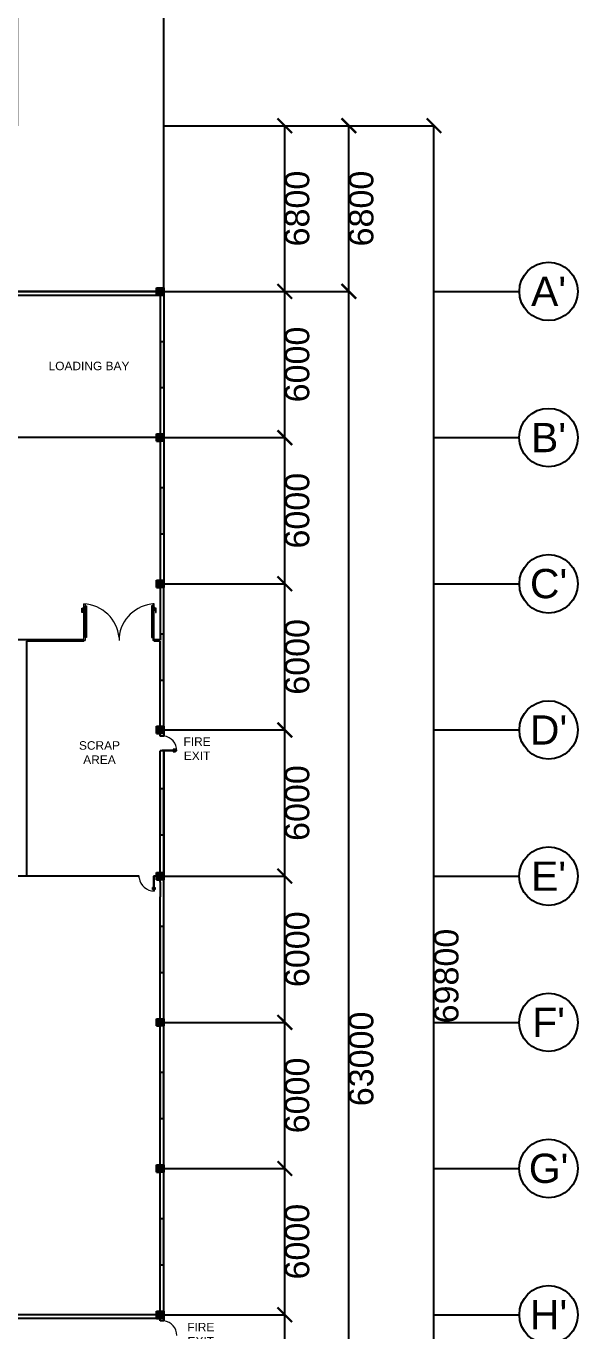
# Model space of a CAD drawing. Header units: millimetres. Extents: x 3339 to 2017737, y 4955 to 2748989.
# Drawn here: x 1369547 to 1392168, y 1259045 to 1312598 of the extents above; entities that cross this region are included whole.
import ezdxf

# ---------------------------------------------------------------- set-up
doc = ezdxf.new("R2010")
doc.units = ezdxf.units.MM
doc.header["$LTSCALE"] = 30
doc.layers.add('A-DETL-GENF', color=92, linetype='Continuous', lineweight=13)
doc.layers.add('A-DOOR', color=31, linetype='Continuous', lineweight=13)
for name, color, linetype in [('DIM LINES', 7, 'Continuous'), ('TEXT', 7, 'Continuous'), ('window', 92, 'Continuous')]:
    doc.layers.add(name, color=color, linetype=linetype)
doc.styles.get("Standard").update_dxf_attribs({"font": 'arial.ttf'})
doc.dimstyles.new('GREEN', dxfattribs={"dimtxt": 1000, "dimasz": 600, "dimexe": 0.18, "dimexo": 0.0625, "dimgap": 0.09, "dimtad": 2, "dimdec": 0, "dimzin": 0, "dimdsep": 46, "dimtxsty": 'Standard', "dimblk": 'ARCHTICK', "dimcen": 0.09, "dimclrd": 3, "dimclre": 3, "dimclrt": 2, "dimadec": 0, "dimazin": 0, "dimtfac": 1, "dimtdec": 0, "dimtofl": 0, "dimtmove": 0, "dimatfit": 3, "dimfxl": 1, "dimtolj": 1, "dimtzin": 0, "dimarcsym": 0})

# ---------------------------------------------------------------- blocks, each defined once
blk = doc.blocks.new('_ArchTick')
at = {"color": 0, "linetype": 'ByBlock', "const_width": 0.15}
blk.add_lwpolyline([(-0.5, -0.5), (0.5, 0.5)], dxfattribs=at)
blk = doc.blocks.new('*D871')
at = {"layer": 'Defpoints', "color": 0, "transparency": 16777216}
for p in [(1375193, 1324539), (1285193, 1308509), (1375193, 1301709)]:
    blk.add_point(p, dxfattribs=at)
at = {"layer": 'DIM LINES', "color": 3, "linetype": 'ByBlock', "lineweight": -2, "transparency": 16777216}
for p, q in [((1285193, 1308509), (1285193, 1324539)), ((1285193, 1324539), (1375193, 1324539)), ((1375193, 1301709), (1375193, 1324539))]:
    blk.add_line(p, q, dxfattribs=at)
at = {"layer": 'DIM LINES', "color": 3, "lineweight": -2, "transparency": 16777216, "xscale": 600, "yscale": 600, "zscale": 600, "rotation": 180}
blk.add_blockref('_ArchTick', (1285193, 1324539), dxfattribs=at)
at = {"layer": 'DIM LINES', "color": 3, "lineweight": -2, "transparency": 16777216, "xscale": 600, "yscale": 600, "zscale": 600}
blk.add_blockref('_ArchTick', (1375193, 1324539), dxfattribs=at)
at = {"layer": 'DIM LINES', "color": 2, "transparency": 16777216, "insert": (1330193, 1325050), "char_height": 1000, "attachment_point": 5}
blk.add_mtext('\\A1;90000', dxfattribs=at)
blk = doc.blocks.new('*D725')
at = {"layer": 'Defpoints', "color": 0, "transparency": 16777216}
for p in [(1375193, 1319497), (1354193, 1308509), (1375193, 1308509)]:
    blk.add_point(p, dxfattribs=at)
at = {"layer": 'DIM LINES', "color": 3, "linetype": 'ByBlock', "lineweight": -2, "transparency": 16777216}
for p, q in [((1354193, 1308509), (1354193, 1319497)), ((1354193, 1319497), (1375193, 1319497)), ((1375193, 1308509), (1375193, 1319497))]:
    blk.add_line(p, q, dxfattribs=at)
at = {"layer": 'DIM LINES', "color": 3, "lineweight": -2, "transparency": 16777216, "xscale": 600, "yscale": 600, "zscale": 600, "rotation": 180}
blk.add_blockref('_ArchTick', (1354193, 1319497), dxfattribs=at)
at = {"layer": 'DIM LINES', "color": 3, "lineweight": -2, "transparency": 16777216, "xscale": 600, "yscale": 600, "zscale": 600}
blk.add_blockref('_ArchTick', (1375193, 1319497), dxfattribs=at)
at = {"layer": 'DIM LINES', "color": 2, "transparency": 16777216, "insert": (1364693, 1320008), "char_height": 1000, "attachment_point": 5}
blk.add_mtext('\\A1;21000', dxfattribs=at)
blk = doc.blocks.new('*D741')
at = {"layer": 'Defpoints', "color": 0, "transparency": 16777216}
for p in [(1375193, 1316217), (1369193, 1308509), (1375193, 1308509)]:
    blk.add_point(p, dxfattribs=at)
at = {"layer": 'DIM LINES', "color": 3, "linetype": 'ByBlock', "lineweight": -2, "transparency": 16777216}
for p, q in [((1369193, 1308509), (1369193, 1316217)), ((1369193, 1316217), (1375193, 1316217)), ((1375193, 1308509), (1375193, 1316217))]:
    blk.add_line(p, q, dxfattribs=at)
at = {"layer": 'DIM LINES', "color": 3, "lineweight": -2, "transparency": 16777216, "xscale": 600, "yscale": 600, "zscale": 600, "rotation": 180}
blk.add_blockref('_ArchTick', (1369193, 1316217), dxfattribs=at)
at = {"layer": 'DIM LINES', "color": 3, "lineweight": -2, "transparency": 16777216, "xscale": 600, "yscale": 600, "zscale": 600}
blk.add_blockref('_ArchTick', (1375193, 1316217), dxfattribs=at)
at = {"layer": 'DIM LINES', "color": 2, "transparency": 16777216, "insert": (1372193, 1316727), "char_height": 1000, "attachment_point": 5}
blk.add_mtext('\\A1;6000', dxfattribs=at)
blk = doc.blocks.new('*D880')
at = {"layer": 'Defpoints', "color": 0, "transparency": 16777216}
for p in [(1342118, 1301709), (1382779, 1301709), (1375193, 1238709)]:
    blk.add_point(p, dxfattribs=at)
at = {"layer": 'DIM LINES', "color": 3, "linetype": 'ByBlock', "lineweight": -2, "transparency": 16777216}
for p, q in [((1342119, 1301709), (1382779, 1301709)), ((1382779, 1238709), (1382779, 1301709)), ((1375194, 1238709), (1382779, 1238709))]:
    blk.add_line(p, q, dxfattribs=at)
at = {"layer": 'DIM LINES', "color": 3, "lineweight": -2, "transparency": 16777216, "xscale": 600, "yscale": 600, "zscale": 600}
for p, rotation in [((1382779, 1301709), 90), ((1382779, 1238709), 270)]:
    blk.add_blockref('_ArchTick', p, dxfattribs=dict(at, rotation=rotation))
at = {"layer": 'DIM LINES', "color": 2, "transparency": 16777216, "insert": (1383290, 1270209), "char_height": 1000, "attachment_point": 5, "rotation": 90}
blk.add_mtext('\\A1;63000', dxfattribs=at)
blk = doc.blocks.new('*D767')
at = {"layer": 'Defpoints', "color": 0, "transparency": 16777216}
for p in [(1375193, 1308509), (1386268, 1308509), (1375193, 1238709)]:
    blk.add_point(p, dxfattribs=at)
at = {"layer": 'DIM LINES', "color": 3, "linetype": 'ByBlock', "lineweight": -2, "transparency": 16777216}
for p, q in [((1375194, 1308509), (1386268, 1308509)), ((1386268, 1238709), (1386268, 1308509)), ((1375194, 1238709), (1386268, 1238709))]:
    blk.add_line(p, q, dxfattribs=at)
at = {"layer": 'DIM LINES', "color": 3, "lineweight": -2, "transparency": 16777216, "xscale": 600, "yscale": 600, "zscale": 600}
for p, rotation in [((1386268, 1308509), 90), ((1386268, 1238709), 270)]:
    blk.add_blockref('_ArchTick', p, dxfattribs=dict(at, rotation=rotation))
at = {"layer": 'DIM LINES', "color": 2, "transparency": 16777216, "insert": (1386779, 1273609), "char_height": 1000, "attachment_point": 5, "rotation": 90}
blk.add_mtext('\\A1;69800', dxfattribs=at)
blk = doc.blocks.new('*D768')
at = {"layer": 'Defpoints', "color": 0, "transparency": 16777216}
for p in [(1375193, 1308509), (1382779, 1308509), (1375193, 1301709)]:
    blk.add_point(p, dxfattribs=at)
at = {"layer": 'DIM LINES', "color": 3, "linetype": 'ByBlock', "lineweight": -2, "transparency": 16777216}
for p, q in [((1375194, 1308509), (1382779, 1308509)), ((1382779, 1301709), (1382779, 1308509)), ((1375194, 1301709), (1382779, 1301709))]:
    blk.add_line(p, q, dxfattribs=at)
at = {"layer": 'DIM LINES', "color": 3, "lineweight": -2, "transparency": 16777216, "xscale": 600, "yscale": 600, "zscale": 600}
for p, rotation in [((1382779, 1308509), 90), ((1382779, 1301709), 270)]:
    blk.add_blockref('_ArchTick', p, dxfattribs=dict(at, rotation=rotation))
at = {"layer": 'DIM LINES', "color": 2, "transparency": 16777216, "insert": (1383290, 1305109), "char_height": 1000, "attachment_point": 5, "rotation": 90}
blk.add_mtext('\\A1;6800', dxfattribs=at)
blk = doc.blocks.new('*D772')
at = {"layer": 'Defpoints', "color": 0, "transparency": 16777216}
for p in [(1375194, 1259709), (1380151, 1259709), (1375194, 1253709)]:
    blk.add_point(p, dxfattribs=at)
at = {"layer": 'DIM LINES', "color": 3, "linetype": 'ByBlock', "lineweight": -2, "transparency": 16777216}
for p, q in [((1375194, 1259709), (1380152, 1259709)), ((1380151, 1253709), (1380151, 1259709)), ((1375194, 1253709), (1380152, 1253709))]:
    blk.add_line(p, q, dxfattribs=at)
at = {"layer": 'DIM LINES', "color": 3, "lineweight": -2, "transparency": 16777216, "xscale": 600, "yscale": 600, "zscale": 600}
for p, rotation in [((1380151, 1259709), 90), ((1380151, 1253709), 270)]:
    blk.add_blockref('_ArchTick', p, dxfattribs=dict(at, rotation=rotation))
at = {"layer": 'DIM LINES', "color": 2, "transparency": 16777216, "insert": (1380662, 1256709), "char_height": 1000, "attachment_point": 5, "rotation": 90}
blk.add_mtext('\\A1;6000', dxfattribs=at)
blk = doc.blocks.new('*D773')
at = {"layer": 'Defpoints', "color": 0, "transparency": 16777216}
for p in [(1375194, 1265709), (1380152, 1265709), (1375194, 1259709)]:
    blk.add_point(p, dxfattribs=at)
at = {"layer": 'DIM LINES', "color": 3, "linetype": 'ByBlock', "lineweight": -2, "transparency": 16777216}
for p, q in [((1375194, 1265709), (1380152, 1265709)), ((1380152, 1259709), (1380152, 1265709)), ((1375194, 1259709), (1380152, 1259709))]:
    blk.add_line(p, q, dxfattribs=at)
at = {"layer": 'DIM LINES', "color": 3, "lineweight": -2, "transparency": 16777216, "xscale": 600, "yscale": 600, "zscale": 600}
for p, rotation in [((1380152, 1265709), 90), ((1380152, 1259709), 270)]:
    blk.add_blockref('_ArchTick', p, dxfattribs=dict(at, rotation=rotation))
at = {"layer": 'DIM LINES', "color": 2, "transparency": 16777216, "insert": (1380662, 1262709), "char_height": 1000, "attachment_point": 5, "rotation": 90}
blk.add_mtext('\\A1;6000', dxfattribs=at)
blk = doc.blocks.new('*D774')
at = {"layer": 'Defpoints', "color": 0, "transparency": 16777216}
for p in [(1375194, 1271709), (1380152, 1271709), (1375194, 1265709)]:
    blk.add_point(p, dxfattribs=at)
at = {"layer": 'DIM LINES', "color": 3, "linetype": 'ByBlock', "lineweight": -2, "transparency": 16777216}
for p, q in [((1375194, 1271709), (1380152, 1271709)), ((1380152, 1265709), (1380152, 1271709)), ((1375194, 1265709), (1380152, 1265709))]:
    blk.add_line(p, q, dxfattribs=at)
at = {"layer": 'DIM LINES', "color": 3, "lineweight": -2, "transparency": 16777216, "xscale": 600, "yscale": 600, "zscale": 600}
for p, rotation in [((1380152, 1271709), 90), ((1380152, 1265709), 270)]:
    blk.add_blockref('_ArchTick', p, dxfattribs=dict(at, rotation=rotation))
at = {"layer": 'DIM LINES', "color": 2, "transparency": 16777216, "insert": (1380662, 1268709), "char_height": 1000, "attachment_point": 5, "rotation": 90}
blk.add_mtext('\\A1;6000', dxfattribs=at)
blk = doc.blocks.new('*D775')
at = {"layer": 'Defpoints', "color": 0, "transparency": 16777216}
for p in [(1375194, 1277709), (1380152, 1277709), (1375194, 1271709)]:
    blk.add_point(p, dxfattribs=at)
at = {"layer": 'DIM LINES', "color": 3, "linetype": 'ByBlock', "lineweight": -2, "transparency": 16777216}
for p, q in [((1375194, 1277709), (1380152, 1277709)), ((1380152, 1271709), (1380152, 1277709)), ((1375194, 1271709), (1380152, 1271709))]:
    blk.add_line(p, q, dxfattribs=at)
at = {"layer": 'DIM LINES', "color": 3, "lineweight": -2, "transparency": 16777216, "xscale": 600, "yscale": 600, "zscale": 600}
for p, rotation in [((1380152, 1277709), 90), ((1380152, 1271709), 270)]:
    blk.add_blockref('_ArchTick', p, dxfattribs=dict(at, rotation=rotation))
at = {"layer": 'DIM LINES', "color": 2, "transparency": 16777216, "insert": (1380663, 1274709), "char_height": 1000, "attachment_point": 5, "rotation": 90}
blk.add_mtext('\\A1;6000', dxfattribs=at)
blk = doc.blocks.new('*D776')
at = {"layer": 'Defpoints', "color": 0, "transparency": 16777216}
for p in [(1375195, 1283709), (1380152, 1283709), (1375193, 1277709)]:
    blk.add_point(p, dxfattribs=at)
at = {"layer": 'DIM LINES', "color": 3, "linetype": 'ByBlock', "lineweight": -2, "transparency": 16777216}
for p, q in [((1375195, 1283709), (1380152, 1283709)), ((1380152, 1277709), (1380152, 1283709)), ((1375194, 1277709), (1380152, 1277709))]:
    blk.add_line(p, q, dxfattribs=at)
at = {"layer": 'DIM LINES', "color": 3, "lineweight": -2, "transparency": 16777216, "xscale": 600, "yscale": 600, "zscale": 600}
for p, rotation in [((1380152, 1283709), 90), ((1380152, 1277709), 270)]:
    blk.add_blockref('_ArchTick', p, dxfattribs=dict(at, rotation=rotation))
at = {"layer": 'DIM LINES', "color": 2, "transparency": 16777216, "insert": (1380663, 1280709), "char_height": 1000, "attachment_point": 5, "rotation": 90}
blk.add_mtext('\\A1;6000', dxfattribs=at)
blk = doc.blocks.new('*D777')
at = {"layer": 'Defpoints', "color": 0, "transparency": 16777216}
for p in [(1375195, 1289709), (1380152, 1289709), (1375195, 1283709)]:
    blk.add_point(p, dxfattribs=at)
at = {"layer": 'DIM LINES', "color": 3, "linetype": 'ByBlock', "lineweight": -2, "transparency": 16777216}
for p, q in [((1375195, 1289709), (1380152, 1289709)), ((1380152, 1283709), (1380152, 1289709)), ((1375195, 1283709), (1380152, 1283709))]:
    blk.add_line(p, q, dxfattribs=at)
at = {"layer": 'DIM LINES', "color": 3, "lineweight": -2, "transparency": 16777216, "xscale": 600, "yscale": 600, "zscale": 600}
for p, rotation in [((1380152, 1289709), 90), ((1380152, 1283709), 270)]:
    blk.add_blockref('_ArchTick', p, dxfattribs=dict(at, rotation=rotation))
at = {"layer": 'DIM LINES', "color": 2, "transparency": 16777216, "insert": (1380663, 1286709), "char_height": 1000, "attachment_point": 5, "rotation": 90}
blk.add_mtext('\\A1;6000', dxfattribs=at)
blk = doc.blocks.new('*D778')
at = {"layer": 'Defpoints', "color": 0, "transparency": 16777216}
for p in [(1375195, 1295709), (1380152, 1295709), (1375195, 1289709)]:
    blk.add_point(p, dxfattribs=at)
at = {"layer": 'DIM LINES', "color": 3, "linetype": 'ByBlock', "lineweight": -2, "transparency": 16777216}
for p, q in [((1375195, 1295709), (1380153, 1295709)), ((1380152, 1289709), (1380152, 1295709)), ((1375195, 1289709), (1380153, 1289709))]:
    blk.add_line(p, q, dxfattribs=at)
at = {"layer": 'DIM LINES', "color": 3, "lineweight": -2, "transparency": 16777216, "xscale": 600, "yscale": 600, "zscale": 600}
for p, rotation in [((1380152, 1295709), 90), ((1380152, 1289709), 270)]:
    blk.add_blockref('_ArchTick', p, dxfattribs=dict(at, rotation=rotation))
at = {"layer": 'DIM LINES', "color": 2, "transparency": 16777216, "insert": (1380663, 1292709), "char_height": 1000, "attachment_point": 5, "rotation": 90}
blk.add_mtext('\\A1;6000', dxfattribs=at)
blk = doc.blocks.new('*D779')
at = {"layer": 'Defpoints', "color": 0, "transparency": 16777216}
for p in [(1375195, 1301709), (1380153, 1301709), (1375195, 1295709)]:
    blk.add_point(p, dxfattribs=at)
at = {"layer": 'DIM LINES', "color": 3, "linetype": 'ByBlock', "lineweight": -2, "transparency": 16777216}
for p, q in [((1375195, 1301709), (1380153, 1301709)), ((1380153, 1295709), (1380153, 1301709)), ((1375195, 1295709), (1380153, 1295709))]:
    blk.add_line(p, q, dxfattribs=at)
at = {"layer": 'DIM LINES', "color": 3, "lineweight": -2, "transparency": 16777216, "xscale": 600, "yscale": 600, "zscale": 600}
for p, rotation in [((1380153, 1301709), 90), ((1380153, 1295709), 270)]:
    blk.add_blockref('_ArchTick', p, dxfattribs=dict(at, rotation=rotation))
at = {"layer": 'DIM LINES', "color": 2, "transparency": 16777216, "insert": (1380663, 1298709), "char_height": 1000, "attachment_point": 5, "rotation": 90}
blk.add_mtext('\\A1;6000', dxfattribs=at)
blk = doc.blocks.new('*D780')
at = {"layer": 'Defpoints', "color": 0, "transparency": 16777216}
for p in [(1375195, 1308509), (1380153, 1308509), (1375195, 1301709)]:
    blk.add_point(p, dxfattribs=at)
at = {"layer": 'DIM LINES', "color": 3, "linetype": 'ByBlock', "lineweight": -2, "transparency": 16777216}
for p, q in [((1375195, 1308509), (1380153, 1308509)), ((1380153, 1301709), (1380153, 1308509)), ((1375195, 1301709), (1380153, 1301709))]:
    blk.add_line(p, q, dxfattribs=at)
at = {"layer": 'DIM LINES', "color": 3, "lineweight": -2, "transparency": 16777216, "xscale": 600, "yscale": 600, "zscale": 600}
for p, rotation in [((1380153, 1308509), 90), ((1380153, 1301709), 270)]:
    blk.add_blockref('_ArchTick', p, dxfattribs=dict(at, rotation=rotation))
at = {"layer": 'DIM LINES', "color": 2, "transparency": 16777216, "insert": (1380663, 1305109), "char_height": 1000, "attachment_point": 5, "rotation": 90}
blk.add_mtext('\\A1;6800', dxfattribs=at)
blk = doc.blocks.new('Poste with lines')
h = blk.add_hatch(color=2)
h.dxf.hatch_style = 1
h.paths.add_polyline_path([(13203, 12318), (12903, 12318), (12903, 12018), (13203, 12018)])
at = {"color": 0}
for p, q in [((12903, 12018), (12903, 12318)), ((12903, 12318), (13203, 12318)), ((13203, 12318), (13203, 12018)), ((12903, 12018), (12903, 12168)), ((12903, 12018), (13053, 12018)), ((13053, 12018), (12903, 12018)), ((13203, 12018), (12903, 12018))]:
    blk.add_line(p, q, dxfattribs=at)

msp = doc.modelspace()

# ---------------------------------------------------------------- hatches: boundary and pattern name
at = {"layer": 'window'}
h = msp.add_hatch(color=256, dxfattribs=at)
h.dxf.hatch_style = 1
h.paths.add_polyline_path([(1375193.449, 1299659.357), (1375045.069, 1299659.357), (1375045.069, 1297759.357), (1375193.449, 1297759.357)])
h = msp.add_hatch(color=256, dxfattribs=at)
h.dxf.hatch_style = 1
h.paths.add_polyline_path([(1375195.069, 1293659.357), (1375046.689, 1293659.357), (1375046.689, 1291759.357), (1375195.069, 1291759.357)])
h = msp.add_hatch(color=256, dxfattribs=at)
h.dxf.hatch_style = 1
h.paths.add_polyline_path([(1375194.889, 1287659.357), (1375046.509, 1287659.357), (1375046.509, 1285759.357), (1375194.889, 1285759.357)])
h = msp.add_hatch(color=256, dxfattribs=at)
h.dxf.hatch_style = 1
h.paths.add_polyline_path([(1375193.449, 1281306.42), (1375045.069, 1281306.42), (1375045.069, 1279406.42), (1375193.449, 1279406.42)])
h = msp.add_hatch(color=256, dxfattribs=at)
h.dxf.hatch_style = 1
h.paths.add_polyline_path([(1375194.529, 1275659.357), (1375046.149, 1275659.357), (1375046.149, 1273759.357), (1375194.529, 1273759.357)])
h = msp.add_hatch(color=256, dxfattribs=at)
h.dxf.hatch_style = 1
h.paths.add_polyline_path([(1375194.349, 1269659.357), (1375045.969, 1269659.357), (1375045.969, 1267759.357), (1375194.349, 1267759.357)])
h = msp.add_hatch(color=256, dxfattribs=at)
h.dxf.hatch_style = 1
h.paths.add_polyline_path([(1375193.449, 1263659.357), (1375045.069, 1263659.357), (1375045.069, 1261759.357), (1375193.449, 1261759.357)])

# ---------------------------------------------------------------- linework, layer by layer
at = {"color": 0}
for p, q in [((1366268.449, 1301709.357), (1375193.449, 1301709.357)), ((1375193.449, 1301709.357), (1366268.449, 1301709.357)), ((1375193.449, 1301709.357), (1366268.449, 1301709.357)), ((1375193.449, 1301709.357), (1366268.449, 1301709.357)), ((1366268.449, 1301559.357), (1375193.449, 1301559.357)), ((1375193.449, 1301709.357), (1369193.449, 1301709.357)), ((1375193.449, 1301709.357), (1375193.449, 1289709.357)), ((1375193.449, 1301709.357), (1375193.449, 1298709.357)), ((1375193.449, 1301709.357), (1375193.449, 1299309.357)), ((1375193.449, 1301709.357), (1375193.449, 1291709.357)), ((1375193.449, 1300209.357), (1375193.125, 1299909.358)), ((1374895.069, 1295709.357), (1369095.069, 1295709.357)), ((1375193.449, 1283709.357), (1375193.449, 1289709.357)), ((1371912.449, 1287409.357), (1366218.449, 1287409.357)), ((1371912.449, 1287359.357), (1369568.449, 1287359.357)), ((1369568.449, 1287359.357), (1369568.449, 1277709.357)), ((1371912.449, 1287359.357), (1371902.836, 1287359.357)), ((1371910.949, 1287409.357), (1371912.449, 1287409.357)), ((1371912.449, 1287409.357), (1371912.449, 1287359.357)), ((1375043.449, 1287409.357), (1374798.449, 1287409.357)), ((1374798.449, 1287359.357), (1374798.449, 1287409.357)), ((1375043.449, 1287359.357), (1374798.449, 1287359.357)), ((1375193.449, 1283709.357), (1375043.449, 1283709.357)), ((1375193.449, 1259459.357), (1375193.449, 1282853.482)), ((1375193.449, 1282853.482), (1375193.449, 1277709.357)), ((1375193.449, 1277709.357), (1375193.449, 1282853.482)), ((1374187.574, 1277709.357), (1342218.449, 1277709.357)), ((1375193.449, 1277709.357), (1374763.449, 1277709.357)), ((1375193.449, 1259459.357), (1375193.449, 1276853.482)), ((1375193.449, 1259709.357), (1375193.449, 1265709.357)), ((1375193.449, 1259709.357), (1340693.449, 1259709.357)), ((1375193.449, 1259459.357), (1375193.449, 1259709.357)), ((1375193.449, 1259559.357), (1340693.449, 1259559.357))]:
    msp.add_line(p, q, dxfattribs=at)
for p, q in [((1375045.069, 1301559.357), (1375045.069, 1295859.357)), ((1386267.662, 1301709.357), (1389767.662, 1301709.357)), ((1375045.069, 1295859.357), (1375043.449, 1287409.357)), ((1386267.122, 1295709.357), (1389767.122, 1295709.357)), ((1386267.662, 1289708.637), (1389767.662, 1289708.637)), ((1375043.449, 1283459.357), (1375043.449, 1287359.357)), ((1386267.662, 1283709.357), (1389767.662, 1283709.357)), ((1375193.449, 1283459.357), (1375043.449, 1283459.357)), ((1375193.449, 1283559.357), (1375193.449, 1283459.357)), ((1375043.449, 1277459.357), (1375043.449, 1282853.482)), ((1375193.449, 1282853.482), (1375043.449, 1282853.482)), ((1375193.449, 1281306.42), (1375193.449, 1279406.42)), ((1375193.449, 1277709.357), (1375193.449, 1277859.357)), ((1374893.449, 1277709.357), (1374793.449, 1277709.357)), ((1375043.449, 1277459.357), (1375043.449, 1276853.482)), ((1386266.582, 1277709.357), (1389766.582, 1277709.357)), ((1375043.449, 1259459.357), (1375043.449, 1276853.482)), ((1386266.582, 1271709.177), (1389766.582, 1271709.177)), ((1386266.222, 1265709.357), (1389766.222, 1265709.357)), ((1386267.662, 1259709.357), (1389767.662, 1259709.357)), ((1375193.449, 1259459.357), (1375043.449, 1259459.357)), ((1375193.449, 1259559.357), (1375193.449, 1259459.357))]:
    msp.add_line(p, q)
at = {"color": 1}
for centre in [(1390967.662, 1301709.357), (1390967.122, 1295709.357), (1390967.662, 1289708.637), (1390967.662, 1283709.357), (1390966.582, 1277709.357), (1390966.582, 1271709.177), (1390966.222, 1265709.357), (1390967.662, 1259709.357)]:
    msp.add_circle(centre, 1200, dxfattribs=at)
at = {"layer": 'A-DETL-GENF'}
for p, q in [((1371836.249, 1288649.532), (1371836.249, 1288706.682)), ((1371836.249, 1288706.682), (1371855.299, 1288706.682)), ((1371836.249, 1288525.922), (1371836.249, 1288649.532)), ((1371836.249, 1288649.532), (1371853.42, 1288649.532)), ((1371855.299, 1288649.532), (1371836.249, 1288649.532)), ((1371853.42, 1288543.703), (1371836.249, 1288526.533)), ((1371864.991, 1288525.922), (1371836.249, 1288525.922)), ((1371853.42, 1288649.532), (1371853.42, 1288543.703)), ((1371853.42, 1288543.703), (1371864.991, 1288543.703)), ((1371855.299, 1288706.682), (1371855.299, 1288649.532)), ((1371855.299, 1288654.295), (1371855.299, 1288701.92)), ((1371855.299, 1288701.92), (1371902.924, 1288701.92)), ((1371902.924, 1288654.295), (1371855.299, 1288654.295)), ((1371864.991, 1288543.703), (1371864.991, 1288525.922)), ((1371902.924, 1288754.307), (1371912.449, 1288763.832)), ((1371902.924, 1288601.907), (1371902.924, 1288754.307)), ((1371902.924, 1288701.92), (1371902.924, 1288654.295)), ((1371912.449, 1288592.382), (1371902.924, 1288601.907)), ((1371912.449, 1288763.832), (1371912.449, 1288592.382)), ((1371972.449, 1287505.769), (1371972.449, 1288804.769)), ((1371972.449, 1288804.769), (1372017.449, 1288804.769)), ((1372017.449, 1288804.769), (1372017.449, 1287505.769)), ((1374693.449, 1288804.769), (1374693.449, 1287505.769)), ((1374738.449, 1288804.769), (1374693.449, 1288804.769)), ((1374738.449, 1287505.769), (1374738.449, 1288804.769)), ((1374798.449, 1288763.832), (1374798.449, 1288592.382)), ((1374807.974, 1288754.307), (1374798.449, 1288763.832)), ((1374798.449, 1288592.382), (1374807.974, 1288601.907)), ((1374807.974, 1288601.907), (1374807.974, 1288754.307)), ((1374855.599, 1288701.92), (1374807.974, 1288701.92)), ((1374807.974, 1288701.92), (1374807.974, 1288654.295)), ((1374807.974, 1288654.295), (1374855.599, 1288654.295)), ((1374857.479, 1288543.703), (1374845.908, 1288543.703)), ((1374845.908, 1288543.703), (1374845.908, 1288525.922)), ((1374845.908, 1288525.922), (1374874.649, 1288525.922)), ((1374874.649, 1288706.682), (1374855.599, 1288706.682)), ((1374855.599, 1288706.682), (1374855.599, 1288649.532)), ((1374855.599, 1288654.295), (1374855.599, 1288701.92)), ((1374855.599, 1288649.532), (1374874.649, 1288649.532)), ((1374874.649, 1288649.532), (1374857.479, 1288649.532)), ((1374857.479, 1288649.532), (1374857.479, 1288543.703)), ((1374857.479, 1288543.703), (1374874.649, 1288526.533)), ((1374874.649, 1288649.532), (1374874.649, 1288706.682)), ((1374874.649, 1288525.922), (1374874.649, 1288649.532)), ((1372017.449, 1287505.769), (1371972.449, 1287505.769)), ((1374693.449, 1287505.769), (1374738.449, 1287505.769)), ((1375577.856, 1282921.582), (1375577.856, 1282907.211)), ((1375639.662, 1282921.582), (1375577.856, 1282921.582)), ((1375577.856, 1282907.211), (1375586.747, 1282907.211)), ((1375586.747, 1282829.753), (1375577.856, 1282829.753)), ((1375577.856, 1282829.753), (1375577.856, 1282815.382)), ((1375577.856, 1282815.382), (1375639.662, 1282815.382)), ((1375586.747, 1282912.997), (1375578.162, 1282921.582)), ((1375586.747, 1282823.967), (1375578.162, 1282815.382)), ((1375586.747, 1282907.211), (1375586.747, 1282912.997)), ((1375586.747, 1282912.997), (1375639.662, 1282912.997)), ((1375586.747, 1282823.967), (1375586.747, 1282829.753)), ((1375639.662, 1282823.967), (1375586.747, 1282823.967)), ((1375615.849, 1282888.244), (1375611.087, 1282883.482)), ((1375611.087, 1282883.482), (1375696.812, 1282883.482)), ((1375696.812, 1282853.482), (1375611.087, 1282853.482)), ((1375611.087, 1282853.482), (1375615.849, 1282848.719)), ((1375692.049, 1282888.244), (1375615.849, 1282888.244)), ((1375615.849, 1282848.719), (1375692.049, 1282848.719)), ((1375639.662, 1282912.997), (1375639.662, 1282921.582)), ((1375668.237, 1282921.582), (1375639.662, 1282921.582)), ((1375639.662, 1282921.582), (1375639.662, 1282912.057)), ((1375639.662, 1282912.057), (1375668.237, 1282912.057)), ((1375639.662, 1282824.907), (1375639.662, 1282815.382)), ((1375668.237, 1282824.907), (1375639.662, 1282824.907)), ((1375639.662, 1282815.382), (1375639.662, 1282823.967)), ((1375639.662, 1282815.382), (1375668.237, 1282815.382)), ((1375642.043, 1282912.057), (1375642.043, 1282888.244)), ((1375665.856, 1282912.057), (1375642.043, 1282912.057)), ((1375642.043, 1282888.244), (1375665.856, 1282888.244)), ((1375665.856, 1282848.719), (1375642.043, 1282848.719)), ((1375642.043, 1282848.719), (1375642.043, 1282824.907)), ((1375642.043, 1282824.907), (1375665.856, 1282824.907)), ((1375665.856, 1282888.244), (1375665.856, 1282912.057)), ((1375665.856, 1282824.907), (1375665.856, 1282848.719)), ((1375668.237, 1282912.057), (1375668.237, 1282921.582)), ((1375668.237, 1282815.382), (1375668.237, 1282824.907)), ((1375696.812, 1282883.482), (1375692.049, 1282888.244)), ((1375692.049, 1282848.719), (1375696.812, 1282853.482)), ((1374725.349, 1277249.95), (1374739.72, 1277249.95)), ((1374725.349, 1277188.145), (1374725.349, 1277249.95)), ((1374733.935, 1277241.059), (1374725.349, 1277249.645)), ((1374739.72, 1277241.059), (1374733.935, 1277241.059)), ((1374733.935, 1277241.059), (1374733.935, 1277188.145)), ((1374739.72, 1277249.95), (1374739.72, 1277241.059)), ((1374817.179, 1277241.059), (1374817.179, 1277249.95)), ((1374817.179, 1277249.95), (1374831.549, 1277249.95)), ((1374822.964, 1277241.059), (1374817.179, 1277241.059)), ((1374822.964, 1277241.059), (1374831.549, 1277249.645)), ((1374822.964, 1277188.145), (1374822.964, 1277241.059)), ((1374831.549, 1277249.95), (1374831.549, 1277188.145)), ((1374733.935, 1277188.145), (1374725.349, 1277188.145)), ((1374725.349, 1277159.57), (1374725.349, 1277188.145)), ((1374725.349, 1277188.145), (1374734.874, 1277188.145)), ((1374734.874, 1277159.57), (1374725.349, 1277159.57)), ((1374734.874, 1277188.145), (1374734.874, 1277159.57)), ((1374734.874, 1277185.764), (1374758.687, 1277185.764)), ((1374734.874, 1277161.951), (1374734.874, 1277185.764)), ((1374758.687, 1277161.951), (1374734.874, 1277161.951)), ((1374758.687, 1277211.957), (1374763.449, 1277216.72)), ((1374758.687, 1277135.757), (1374758.687, 1277211.957)), ((1374758.687, 1277185.764), (1374758.687, 1277161.951)), ((1374763.449, 1277130.995), (1374758.687, 1277135.757)), ((1374763.449, 1277216.72), (1374763.449, 1277130.995)), ((1374793.449, 1277130.995), (1374793.449, 1277216.72)), ((1374793.449, 1277216.72), (1374798.212, 1277211.957)), ((1374798.212, 1277135.757), (1374793.449, 1277130.995)), ((1374798.212, 1277211.957), (1374798.212, 1277135.757)), ((1374798.212, 1277161.951), (1374798.212, 1277185.764)), ((1374798.212, 1277185.764), (1374822.024, 1277185.764)), ((1374822.024, 1277161.951), (1374798.212, 1277161.951)), ((1374822.024, 1277188.145), (1374831.549, 1277188.145)), ((1374822.024, 1277159.57), (1374822.024, 1277188.145)), ((1374822.024, 1277185.764), (1374822.024, 1277161.951)), ((1374831.549, 1277159.57), (1374822.024, 1277159.57)), ((1374831.549, 1277188.145), (1374822.964, 1277188.145)), ((1374831.549, 1277188.145), (1374831.549, 1277159.57))]:
    msp.add_line(p, q, dxfattribs=at)
at = {"layer": 'A-DOOR', "lineweight": 18}
for p, q in [((1371912.449, 1287384.357), (1371912.449, 1288884.357)), ((1371912.449, 1288884.357), (1371972.449, 1288884.357)), ((1371972.449, 1288884.357), (1371972.449, 1287384.357)), ((1374798.449, 1288884.357), (1374738.449, 1288884.357)), ((1374738.449, 1288884.357), (1374738.449, 1287384.357)), ((1374798.449, 1287384.357), (1374798.449, 1288884.357)), ((1371912.449, 1287384.357), (1371972.449, 1287384.357)), ((1374798.449, 1287384.357), (1374738.449, 1287384.357)), ((1375118.449, 1282883.482), (1375118.449, 1282853.482)), ((1375728.949, 1282883.482), (1375118.449, 1282883.482)), ((1375118.449, 1282853.482), (1375728.949, 1282853.482)), ((1375728.949, 1282853.482), (1375728.949, 1282883.482)), ((1374763.449, 1277709.357), (1374793.449, 1277709.357)), ((1374763.449, 1277098.857), (1374763.449, 1277709.357)), ((1374793.449, 1277709.357), (1374793.449, 1277098.857)), ((1374793.449, 1277098.857), (1374763.449, 1277098.857))]:
    msp.add_line(p, q, dxfattribs=at)
at = {"layer": 'A-DOOR'}
for p, q in [((1373355.449, 1287497.302), (1373355.449, 1287384.357)), ((1374187.574, 1277634.357), (1374187.574, 1277709.357))]:
    msp.add_line(p, q, dxfattribs=at)
for centre, radius, start, end in [((1371840.934, 1287365.83), 1520.211, 4.961307, 87.3036501), ((1374869.964, 1287365.83), 1520.211, 92.6963499, 175.038693), ((1375118.449, 1282853.482), 610.5, 0, 82.94338), ((1374793.449, 1277709.357), 610.5, 187.05662, 270), ((1375118.449, 1258853.482), 610.5, 0, 82.94338)]:
    msp.add_arc(centre, radius, start, end, dxfattribs=at)
at = {"layer": 'window'}
for p, q in [((1375045.069, 1299659.357), (1375193.449, 1299659.357)), ((1375045.069, 1297759.357), (1375193.449, 1297759.357)), ((1375046.689, 1293659.357), (1375195.069, 1293659.357)), ((1375046.689, 1291759.357), (1375195.069, 1291759.357)), ((1375046.509, 1287659.357), (1375194.889, 1287659.357)), ((1375046.509, 1285759.357), (1375194.889, 1285759.357)), ((1375045.069, 1281306.42), (1375193.449, 1281306.42)), ((1375045.069, 1279406.42), (1375193.449, 1279406.42)), ((1375046.149, 1275659.357), (1375194.529, 1275659.357)), ((1375046.149, 1273759.357), (1375194.529, 1273759.357)), ((1375045.969, 1269659.357), (1375194.349, 1269659.357)), ((1375045.969, 1267759.357), (1375194.349, 1267759.357)), ((1375045.069, 1263659.357), (1375193.449, 1263659.357)), ((1375045.069, 1261759.357), (1375193.449, 1261759.357))]:
    msp.add_line(p, q, dxfattribs=at)

# ---------------------------------------------------------------- block references
at = {"color": 0}
for p in [(1361989.958, 1289541.247), (1361989.958, 1283541.247), (1361989.958, 1277541.247), (1361989.958, 1271541.247), (1361989.958, 1265541.247), (1361989.958, 1259541.247), (1361989.958, 1253541.247), (1361989.958, 1247541.247)]:
    msp.add_blockref('Poste with lines', p, dxfattribs=at)

# ---------------------------------------------------------------- texts
at = {"color": 1, "char_height": 1200, "attachment_point": 5}
for s, insert in [("\\pxt1;A'", (1390967.662, 1301709.357)), ("\\pxt1;B'", (1390967.122, 1295709.357)), ("\\pxt1;C'", (1390967.662, 1289708.637)), ("\\pxt1;D'", (1390967.662, 1283709.357)), ("\\pxt1;E'", (1390966.582, 1277709.357)), ("\\pxt1;F'", (1390966.582, 1271709.177)), ("\\pxt1;G'", (1390966.222, 1265709.357)), ("\\pxt1;H'", (1390967.662, 1259709.357))]:
    msp.add_mtext_dynamic_manual_height_columns(s, width=2400, gutter_width=1, heights=[2400], dxfattribs=dict(at, insert=insert))
at = {"layer": 'TEXT', "char_height": 350, "attachment_point": 1}
for s, width, heights, insert in [('\\pxqc;LOADING BAY', 4394.73285, [1406.025], (1369927.398, 1298824.041)), ('\\pxqc;SCRAP AREA', 2433.2883, [1240.899], (1371337.631, 1283248.23)), ('\\pxqc;FIRE EXIT', 1254.53393, [1406.025], (1375928.545, 1283406.531)), ('\\pxqc;FIRE EXIT', 1254.53393, [1406.025], (1376079.829, 1259375.687))]:
    msp.add_mtext_dynamic_manual_height_columns(s, width=width, gutter_width=0, heights=heights, dxfattribs=dict(at, insert=insert))

# ---------------------------------------------------------------- dimensions: what is measured, and where the dimension line sits
at = {"layer": 'DIM LINES', "color": 0}
for base, p1, p2, picture, middle in [((1375193.449, 1324539.298), (1285193.449, 1308509.357), (1375193.449, 1301709.357), '*D871', (1330193.449, 1325049.961)), ((1375193.449, 1319497.128), (1354193.449, 1308509.357), (1375193.449, 1308509.357), '*D725', (1364693.449, 1320007.791)), ((1375193.449, 1316216.53), (1369193.449, 1308509.357), (1375193.449, 1308509.357), '*D741', (1372193.449, 1316727.192))]:
    dim = msp.add_linear_dim(base=base, p1=p1, p2=p2, dimstyle='GREEN', dxfattribs=at)
    dim.commit()
    dim.dimension.update_dxf_attribs({"geometry": picture, "text_midpoint": middle})
for base, p1, p2, picture, middle in [((1386267.842, 1308509.357), (1375193.449, 1238709.357), (1375193.449, 1308509.357), '*D767', (1386778.505, 1273609.357)), ((1382779.311, 1308509.357), (1375193.449, 1301709.357), (1375193.449, 1308509.357), '*D768', (1383289.974, 1305109.357)), ((1380152.815, 1308509.357), (1375195.069, 1301709.357), (1375195.069, 1308509.357), '*D780', (1380663.478, 1305109.357)), ((1382779.131, 1301709.357), (1375193.449, 1238709.357), (1342118.449, 1301709.357), '*D880', (1383290.135, 1270209.357)), ((1380152.635, 1301709.357), (1375195.069, 1295709.357), (1375195.069, 1301709.357), '*D779', (1380663.298, 1298709.357)), ((1380152.455, 1295709.357), (1375194.889, 1289709.357), (1375194.889, 1295709.357), '*D778', (1380663.118, 1292709.357)), ((1380152.275, 1289709.357), (1375194.709, 1283709.357), (1375194.709, 1289709.357), '*D777', (1380662.938, 1286709.357)), ((1380152.095, 1283709.357), (1375193.449, 1277709.357), (1375194.529, 1283709.357), '*D776', (1380662.758, 1280709.357)), ((1380151.915, 1277709.357), (1375194.349, 1271709.357), (1375194.349, 1277709.357), '*D775', (1380662.578, 1274709.357)), ((1380151.735, 1271709.357), (1375194.169, 1265709.357), (1375194.169, 1271709.357), '*D774', (1380662.398, 1268709.357)), ((1380151.555, 1265709.357), (1375193.989, 1259709.357), (1375193.989, 1265709.357), '*D773', (1380662.218, 1262709.357)), ((1380151.375, 1259709.357), (1375193.809, 1253709.357), (1375193.809, 1259709.357), '*D772', (1380662.038, 1256709.357))]:
    dim = msp.add_linear_dim(base=base, p1=p1, p2=p2, angle=90, dimstyle='GREEN', dxfattribs=at)
    dim.commit()
    dim.dimension.update_dxf_attribs({"geometry": picture, "text_midpoint": middle})

doc.saveas('drawing.dxf')
